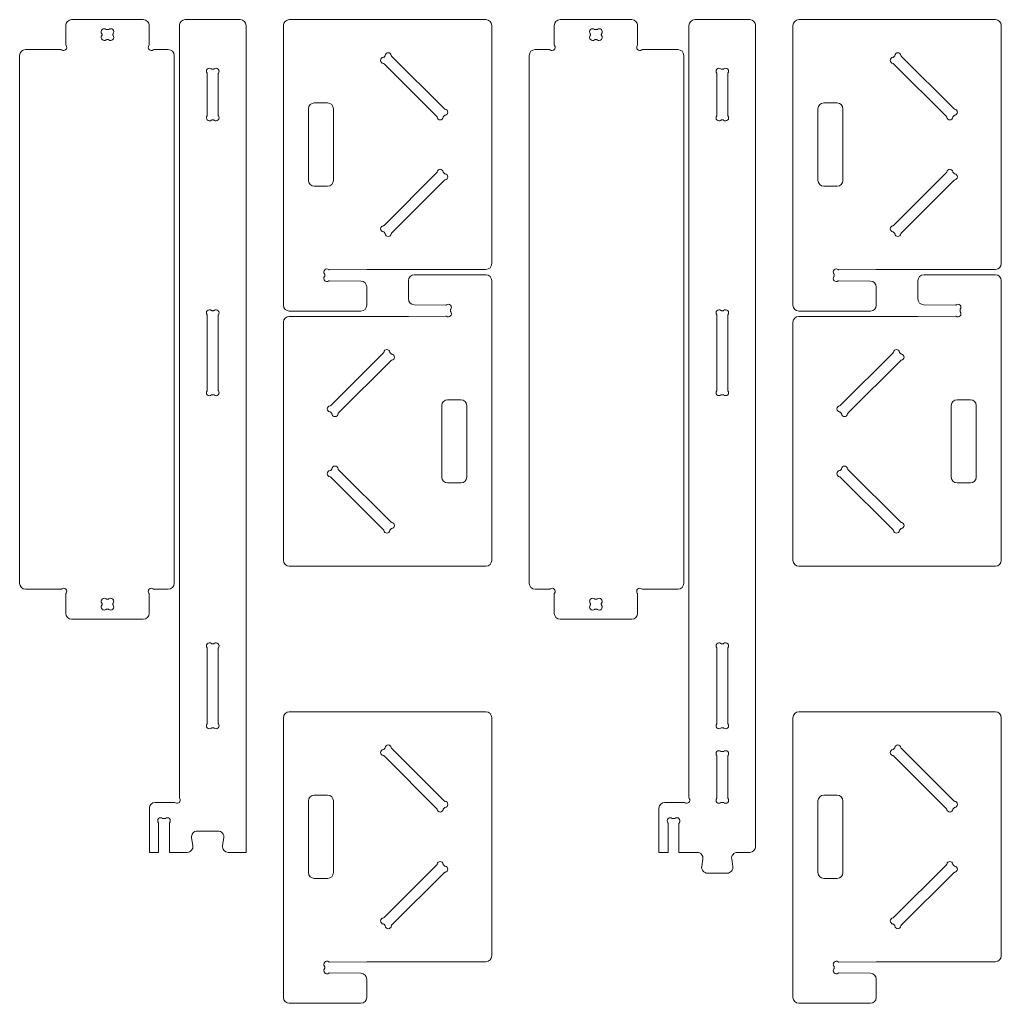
# Model space of a CAD drawing. Header units: millimetres. Extents: x 22 to 2423, y 21 to 1203.
# Drawn here: x 1245 to 2423, y 21 to 1203 of the extents above; entities that cross this region are included whole.
import ezdxf

# ---------------------------------------------------------------- set-up
doc = ezdxf.new("R2010")
doc.units = ezdxf.units.MM

msp = doc.modelspace()

# ---------------------------------------------------------------- linework, layer by layer
at = {"color": 7, "linetype": 'Continuous', "lineweight": 15}
for p, q in [((1300.3, 1195.6), (1300.3, 1172.4)), ((1393.3, 1202.6), (1307.3, 1202.6)), ((1400.3, 1172.4), (1400.3, 1195.6)), ((1436.6, 269), (1436.6, 1195.6)), ((1509.6, 1202.6), (1443.6, 1202.6)), ((1516.6, 202.6), (1516.6, 1195.6)), ((1561.5, 1195.6), (1561.5, 859.6)), ((1804.5, 1202.6), (1568.5, 1202.6)), ((1811.5, 909.6), (1811.5, 1195.6)), ((1886.5, 1172.4), (1886.5, 1195.6)), ((1893.5, 1202.6), (1979.5, 1202.6)), ((1986.5, 1195.6), (1986.5, 1172.4)), ((2048.2, 268.4), (2048.2, 1195.6)), ((2121.2, 1202.6), (2055.2, 1202.6)), ((2128.2, 209.6), (2128.2, 1195.6)), ((2173, 1195.6), (2173, 859.6)), ((2416, 1202.6), (2180, 1202.6)), ((2423, 909.6), (2423, 1195.6)), ((1343.8, 1184.9), (1343.8, 1184.2)), ((1351.1, 1190.6), (1349.4, 1190.6)), ((1356.8, 1184.2), (1356.8, 1184.9)), ((1930, 1184.2), (1930, 1184.9)), ((1935.7, 1190.6), (1937.4, 1190.6)), ((1943, 1184.9), (1943, 1184.2)), ((1349.4, 1178.6), (1351.1, 1178.6)), ((1937.4, 1178.6), (1935.7, 1178.6)), ((1244.9, 1159.6), (1244.9, 525.6)), ((1294.4, 1166.6), (1251.9, 1166.6)), ((1423.3, 1166.6), (1406.1, 1166.6)), ((1430.3, 525.6), (1430.3, 1159.6)), ((1683.3, 1158.9), (1682.2, 1157.7)), ((1754.8, 1095.5), (1691.3, 1158.9)), ((1856.5, 1159.6), (1856.5, 525.6)), ((1863.5, 1166.6), (1880.6, 1166.6)), ((1992.4, 1166.6), (2034.9, 1166.6)), ((2041.9, 525.6), (2041.9, 1159.6)), ((2294.9, 1158.9), (2293.7, 1157.7)), ((2366.4, 1095.5), (2302.9, 1158.9)), ((1682.2, 1149.7), (1745.6, 1086.3)), ((2293.7, 1149.7), (2357.2, 1086.3)), ((1470.1, 1087.7), (1470.1, 1137.4)), ((1475.8, 1143.1), (1477.5, 1143.1)), ((1483.1, 1137.4), (1483.1, 1087.7)), ((2081.7, 1087.7), (2081.7, 1137.4)), ((2087.4, 1143.1), (2089.1, 1143.1)), ((2094.7, 1137.4), (2094.7, 1087.7)), ((1614.5, 1102.6), (1598.5, 1102.6)), ((2226, 1102.6), (2210, 1102.6)), ((1591.5, 1095.6), (1591.5, 1009.6)), ((1621.5, 1009.6), (1621.5, 1095.6)), ((1753.6, 1086.3), (1754.8, 1087.5)), ((2203, 1095.6), (2203, 1009.6)), ((2233, 1009.6), (2233, 1095.6)), ((2365.2, 1086.3), (2366.4, 1087.5)), ((1477.5, 1082.1), (1475.8, 1082.1)), ((2089.1, 1082.1), (2087.4, 1082.1)), ((1745.6, 1018.9), (1682.2, 955.5)), ((1754.8, 1017.7), (1753.6, 1018.9)), ((2357.2, 1018.9), (2293.7, 955.5)), ((2366.4, 1017.7), (2365.2, 1018.9)), ((1691.3, 946.3), (1754.8, 1009.7)), ((2302.9, 946.3), (2366.4, 1009.7)), ((1598.5, 1002.6), (1614.5, 1002.6)), ((2210, 1002.6), (2226, 1002.6)), ((1682.2, 947.5), (1683.3, 946.3)), ((2293.7, 947.5), (2294.9, 946.3)), ((1661.5, 902.6), (1616.6, 902.1)), ((1661.5, 902.6), (1804.5, 902.6)), ((2273, 902.6), (2228.1, 902.1)), ((2273, 902.6), (2416, 902.6)), ((1611, 896.4), (1611, 894.7)), ((1616.6, 889), (1654.5, 888.6)), ((1711.5, 889.2), (1711.5, 867.2)), ((1804.5, 896.2), (1718.5, 896.2)), ((1811.5, 553.2), (1811.5, 889.2)), ((2222.5, 896.4), (2222.5, 894.7)), ((2228.1, 889), (2266.1, 888.6)), ((2323, 889.2), (2323, 867.2)), ((2416, 896.2), (2330, 896.2)), ((2423, 553.2), (2423, 889.2)), ((1661.5, 859.6), (1661.5, 881.6)), ((2273, 859.6), (2273, 881.6)), ((1475.8, 853.1), (1477.5, 853.1)), ((1568.5, 852.6), (1654.5, 852.6)), ((1756.4, 859.8), (1718.4, 860.2)), ((1762, 852.4), (1762, 854.1)), ((2087.4, 853.1), (2089.1, 853.1)), ((2180, 852.6), (2266, 852.6)), ((2368, 859.8), (2330, 860.2)), ((2373.5, 852.4), (2373.5, 854.1)), ((1470.1, 757.7), (1470.1, 847.4)), ((1483.1, 847.4), (1483.1, 757.7)), ((1561.5, 839.2), (1561.5, 553.2)), ((1711.5, 846.2), (1568.5, 846.2)), ((1711.5, 846.2), (1756.4, 846.7)), ((2081.7, 757.7), (2081.7, 847.4)), ((2094.7, 847.4), (2094.7, 757.7)), ((2173, 839.2), (2173, 553.2)), ((2323, 846.2), (2180, 846.2)), ((2323, 846.2), (2368, 846.7)), ((1681.6, 802.5), (1618.2, 739.1)), ((1627.3, 729.9), (1690.8, 793.3)), ((1690.8, 801.3), (1689.6, 802.5)), ((2293.2, 802.5), (2229.7, 739.1)), ((2238.9, 729.9), (2302.4, 793.3)), ((2302.4, 801.3), (2301.2, 802.5)), ((1477.5, 752.1), (1475.8, 752.1)), ((1774.5, 746.2), (1758.5, 746.2)), ((2089.1, 752.1), (2087.4, 752.1)), ((2386, 746.2), (2370, 746.2)), ((1751.5, 739.2), (1751.5, 653.2)), ((1781.5, 653.2), (1781.5, 739.2)), ((2363, 739.2), (2363, 653.2)), ((2393, 653.2), (2393, 739.2)), ((1618.2, 731.1), (1619.3, 729.9)), ((2229.7, 731.1), (2230.9, 729.9)), ((1619.3, 662.5), (1618.2, 661.3)), ((1690.8, 599.1), (1627.3, 662.5)), ((2230.9, 662.5), (2229.7, 661.3)), ((2302.4, 599.1), (2238.9, 662.5)), ((1618.2, 653.3), (1681.6, 589.9)), ((2229.7, 653.3), (2293.2, 589.9)), ((1758.5, 646.2), (1774.5, 646.2)), ((2370, 646.2), (2386, 646.2)), ((1689.6, 589.9), (1690.8, 591.1)), ((2301.2, 589.9), (2302.4, 591.1)), ((1568.5, 546.2), (1804.5, 546.2)), ((2180, 546.2), (2416, 546.2)), ((1294.4, 518.6), (1251.9, 518.6)), ((1300.3, 489.6), (1300.3, 512.7)), ((1400.3, 512.7), (1400.3, 489.6)), ((1423.3, 518.6), (1406.1, 518.6)), ((1863.5, 518.6), (1880.6, 518.6)), ((1886.5, 512.7), (1886.5, 489.6)), ((1986.5, 489.6), (1986.5, 512.7)), ((1992.4, 518.6), (2034.9, 518.6)), ((1343.8, 500.2), (1343.8, 500.9)), ((1349.4, 506.6), (1351.1, 506.6)), ((1356.8, 500.9), (1356.8, 500.2)), ((1930, 500.9), (1930, 500.2)), ((1937.4, 506.6), (1935.7, 506.6)), ((1943, 500.2), (1943, 500.9)), ((1351.1, 494.6), (1349.4, 494.6)), ((1935.7, 494.6), (1937.4, 494.6)), ((1393.3, 482.6), (1307.3, 482.6)), ((1893.5, 482.6), (1979.5, 482.6)), ((1475.8, 453.1), (1477.5, 453.1)), ((2087.4, 453.1), (2089.1, 453.1)), ((1470.1, 357.7), (1470.1, 447.4)), ((1483.1, 447.4), (1483.1, 357.7)), ((2081.7, 357.7), (2081.7, 447.4)), ((2094.7, 447.4), (2094.7, 357.7)), ((1804.5, 371.3), (1568.5, 371.3)), ((2416, 371.3), (2180, 371.3)), ((1561.5, 364.3), (1561.5, 28.3)), ((1811.5, 78.3), (1811.5, 364.3)), ((2173, 364.3), (2173, 28.3)), ((2423, 78.3), (2423, 364.3)), ((1477.5, 352.1), (1475.8, 352.1)), ((2089.1, 352.1), (2087.4, 352.1)), ((1683.3, 327.6), (1682.2, 326.4)), ((1754.8, 264.2), (1691.3, 327.6)), ((2087.4, 323.6), (2089.1, 323.6)), ((2294.9, 327.6), (2293.7, 326.4)), ((2366.4, 264.2), (2302.9, 327.6)), ((1682.2, 318.4), (1745.6, 255)), ((2081.7, 268.2), (2081.7, 317.9)), ((2094.7, 317.9), (2094.7, 268.2)), ((2293.7, 318.4), (2357.2, 255)), ((1430.2, 262.6), (1407.6, 262.6)), ((1591.5, 264.3), (1591.5, 178.3)), ((1614.5, 271.3), (1598.5, 271.3)), ((1621.5, 178.3), (1621.5, 264.3)), ((2042.3, 262.6), (2019.2, 262.6)), ((2089.1, 262.6), (2087.4, 262.6)), ((2203, 264.3), (2203, 178.3)), ((2226, 271.3), (2210, 271.3)), ((2233, 178.3), (2233, 264.3)), ((1400.6, 255.6), (1400.6, 202.6)), ((1753.6, 255), (1754.8, 256.2)), ((2012.2, 255.6), (2012.2, 202.6)), ((2365.2, 255), (2366.4, 256.2)), ((1411.6, 202.6), (1411.6, 237.4)), ((1417.3, 243.1), (1419, 243.1)), ((1424.6, 237.4), (1424.6, 202.6)), ((2023.2, 202.6), (2023.2, 237.4)), ((2028.9, 243.1), (2030.6, 243.1)), ((2036.2, 237.4), (2036.2, 202.6)), ((1483, 228.1), (1458.2, 228.1)), ((1452.8, 210.7), (1451.3, 220)), ((1488.4, 210.7), (1489.9, 220)), ((1411.6, 202.6), (1400.6, 202.6)), ((1445.9, 202.6), (1424.6, 202.6)), ((1516.6, 202.6), (1495.3, 202.6)), ((2023.2, 202.6), (2012.2, 202.6)), ((2058, 202.6), (2036.2, 202.6)), ((2121.2, 202.6), (2106.4, 202.6)), ((2064.9, 194.5), (2063.5, 185.7)), ((2099.5, 194.5), (2100.9, 185.7)), ((1745.6, 187.6), (1682.2, 124.2)), ((1691.3, 115), (1754.8, 178.4)), ((1754.8, 186.4), (1753.6, 187.6)), ((2094, 177.6), (2070.4, 177.6)), ((2357.2, 187.6), (2293.7, 124.2)), ((2302.9, 115), (2366.4, 178.4)), ((2366.4, 186.4), (2365.2, 187.6)), ((1598.5, 171.3), (1614.5, 171.3)), ((2210, 171.3), (2226, 171.3)), ((1682.2, 116.2), (1683.3, 115)), ((2293.7, 116.2), (2294.9, 115)), ((1661.5, 71.3), (1616.6, 70.8)), ((1661.5, 71.3), (1804.5, 71.3)), ((2273, 71.3), (2228.1, 70.8)), ((2273, 71.3), (2416, 71.3)), ((1611, 65.1), (1611, 63.4)), ((2222.5, 65.1), (2222.5, 63.4)), ((1616.6, 57.7), (1654.5, 57.3)), ((1661.5, 28.3), (1661.5, 50.3)), ((2228.1, 57.7), (2266.1, 57.3)), ((2273, 28.3), (2273, 50.3)), ((1568.5, 21.3), (1654.5, 21.3)), ((2180, 21.3), (2266, 21.3))]:
    msp.add_line(p, q, dxfattribs=at)
for centre, radius, start, end in [((1307.3, 1195.6), 7, 90, 180), ((1393.3, 1195.6), 7, 0, 90), ((1443.6, 1195.6), 7, 90, 180), ((1509.6, 1195.6), 7, 0, 90), ((1568.5, 1195.6), 7, 90, 180), ((1804.5, 1195.6), 7, 0, 90), ((1893.5, 1195.6), 7, 90, 180), ((1979.5, 1195.6), 7, 0, 90), ((2055.2, 1195.6), 7, 90, 180), ((2121.2, 1195.6), 7, 0, 90), ((2180, 1195.6), 7, 90, 180), ((2416, 1195.6), 7, 0, 90), ((1346.4, 1188), 3.68, 51.1877, 218.8123), ((1346.4, 1181.2), 3.68, 141.1877, 308.8123), ((1342.6, 1184.9), 1.2, 0, 38.8123), ((1342.6, 1184.2), 1.2, 321.1877, 0), ((1349.4, 1191.8), 1.2, 231.1877, 270), ((1351.1, 1191.8), 1.2, 270, 308.8123), ((1354.2, 1188), 3.68, 321.1877, 128.8123), ((1354.2, 1181.2), 3.68, 231.1877, 38.8123), ((1358, 1184.9), 1.2, 141.1877, 180), ((1358, 1184.2), 1.2, 180, 218.8123), ((1932.6, 1188), 3.68, 51.1877, 218.8123), ((1932.6, 1181.2), 3.68, 141.1877, 308.8123), ((1928.8, 1184.9), 1.2, 0, 38.8123), ((1928.8, 1184.2), 1.2, 321.1877, 0), ((1935.7, 1191.8), 1.2, 231.1877, 270), ((1937.4, 1191.8), 1.2, 270, 308.8123), ((1940.4, 1188), 3.68, 321.1877, 128.8123), ((1940.4, 1181.2), 3.68, 231.1877, 38.8123), ((1944.2, 1184.9), 1.2, 141.1877, 180), ((1944.2, 1184.2), 1.2, 180, 218.8123), ((1297.7, 1169.2), 3.68, 233.5849, 36.4151), ((1302.1, 1172.4), 1.84, 180, 216.4151), ((1349.4, 1177.4), 1.2, 90, 128.8123), ((1351.1, 1177.4), 1.2, 51.1877, 90), ((1402.9, 1169.2), 3.68, 143.5849, 306.4151), ((1398.4, 1172.4), 1.84, 323.5849, 0), ((1883.9, 1169.2), 3.68, 233.5849, 36.4151), ((1888.3, 1172.4), 1.84, 180, 216.4151), ((1935.7, 1177.4), 1.2, 90, 128.8123), ((1937.4, 1177.4), 1.2, 51.1877, 90), ((1989.1, 1169.2), 3.68, 143.5849, 306.4151), ((1984.7, 1172.4), 1.84, 323.5849, 0), ((1251.9, 1159.6), 7, 90, 180), ((1294.4, 1164.7), 1.84, 53.5849, 90), ((1406.1, 1164.7), 1.84, 90, 126.4151), ((1423.3, 1159.6), 7, 0, 90), ((1681.3, 1158.5), 1.2, 276.1877, 315), ((1682.5, 1159.7), 1.2, 315, 353.8123), ((1687.3, 1159.2), 3.67, 6.1877, 173.8123), ((1692.2, 1159.7), 1.2, 186.1877, 225), ((1863.5, 1159.6), 7, 90, 180), ((1880.6, 1164.7), 1.84, 53.5849, 90), ((1992.4, 1164.7), 1.84, 90, 126.4151), ((2034.9, 1159.6), 7, 0, 90), ((2292.9, 1158.5), 1.2, 276.1877, 315), ((2294.1, 1159.7), 1.2, 315, 353.8123), ((2298.9, 1159.2), 3.68, 6.1877, 173.8123), ((2303.8, 1159.7), 1.2, 186.1877, 225), ((1681.8, 1153.7), 3.68, 96.1877, 263.8123), ((1681.3, 1148.8), 1.2, 45, 83.8123), ((2293.4, 1153.7), 3.68, 96.1877, 263.8123), ((2292.9, 1148.8), 1.2, 45, 83.8123), ((1472.7, 1140.5), 3.68, 51.1877, 218.8123), ((1468.9, 1137.4), 1.2, 0, 38.8123), ((1475.8, 1144.3), 1.2, 231.1877, 270), ((1477.5, 1144.3), 1.2, 270, 308.8123), ((1480.5, 1140.5), 3.68, 321.1877, 128.8123), ((1484.3, 1137.4), 1.2, 141.1877, 180), ((2084.3, 1140.5), 3.67, 51.1877, 218.8123), ((2080.5, 1137.4), 1.2, 0, 38.8123), ((2087.4, 1144.3), 1.2, 231.1877, 270), ((2089.1, 1144.3), 1.2, 270, 308.8123), ((2092.1, 1140.5), 3.68, 321.1877, 128.8123), ((2095.9, 1137.4), 1.2, 141.1877, 180), ((1598.5, 1095.6), 7, 90, 180), ((1614.5, 1095.6), 7, 0, 90), ((2210, 1095.6), 7, 90, 180), ((2226, 1095.6), 7, 0, 90), ((1472.7, 1084.7), 3.67, 141.1877, 308.8123), ((1468.9, 1087.7), 1.2, 321.1877, 0), ((1480.5, 1084.7), 3.67, 231.1877, 38.8123), ((1484.3, 1087.7), 1.2, 180, 218.8123), ((1755.6, 1096.3), 1.2, 225, 263.8123), ((1755.6, 1086.6), 1.2, 96.1877, 135), ((1755.1, 1091.5), 3.68, 276.1877, 83.8123), ((2084.3, 1084.7), 3.68, 141.1877, 308.8123), ((2080.5, 1087.7), 1.2, 321.1877, 0), ((2092.1, 1084.7), 3.68, 231.1877, 38.8123), ((2095.9, 1087.7), 1.2, 180, 218.8123), ((2367.2, 1096.3), 1.2, 225, 263.8123), ((2367.2, 1086.6), 1.2, 96.1877, 135), ((2366.7, 1091.5), 3.68, 276.1877, 83.8123), ((1475.8, 1080.9), 1.2, 90, 128.8123), ((1477.5, 1080.9), 1.2, 51.1877, 90), ((1744.7, 1085.4), 1.2, 6.1877, 45), ((1749.6, 1085.9), 3.68, 186.1877, 353.8123), ((1754.4, 1085.4), 1.2, 135, 173.8123), ((2087.4, 1080.9), 1.2, 90, 128.8123), ((2089.1, 1080.9), 1.2, 51.1877, 90), ((2356.3, 1085.4), 1.2, 6.1877, 45), ((2361.2, 1085.9), 3.68, 186.1877, 353.8123), ((2366, 1085.4), 1.2, 135, 173.8123), ((1744.7, 1019.7), 1.2, 315, 353.8123), ((1749.6, 1019.2), 3.68, 6.1877, 173.8123), ((1754.4, 1019.7), 1.2, 186.1877, 225), ((1755.6, 1018.5), 1.2, 225, 263.8123), ((1755.1, 1013.7), 3.68, 276.1877, 83.8123), ((2356.3, 1019.7), 1.2, 315, 353.8123), ((2361.2, 1019.2), 3.68, 6.1877, 173.8123), ((2366, 1019.7), 1.2, 186.1877, 225), ((2367.2, 1018.5), 1.2, 225, 263.8123), ((2366.7, 1013.7), 3.68, 276.1877, 83.8123), ((1598.5, 1009.6), 7, 180, 270), ((1614.5, 1009.6), 7, 270, 0), ((1755.6, 1008.8), 1.2, 96.1877, 135), ((2210, 1009.6), 7, 180, 270), ((2226, 1009.6), 7, 270, 0), ((2367.2, 1008.8), 1.2, 96.1877, 135), ((1681.8, 951.5), 3.68, 96.1877, 263.8123), ((1681.3, 956.3), 1.2, 276.1877, 315), ((1681.3, 946.6), 1.2, 45, 83.8123), ((1682.5, 945.4), 1.2, 6.1877, 45), ((1687.3, 945.9), 3.67, 186.1877, 353.8123), ((1692.2, 945.4), 1.2, 135, 173.8123), ((2293.4, 951.5), 3.68, 96.1877, 263.8123), ((2292.9, 956.3), 1.2, 276.1877, 315), ((2292.9, 946.6), 1.2, 45, 83.8123), ((2294.1, 945.4), 1.2, 6.1877, 45), ((2298.9, 945.9), 3.68, 186.1877, 353.8123), ((2303.8, 945.4), 1.2, 135, 173.8123), ((1613.6, 899.5), 3.67, 52.2376, 218.8123), ((1616.5, 903.3), 1.2, 232.2376, 270.5673), ((1804.5, 909.6), 7, 270, 0), ((2225.1, 899.5), 3.67, 52.2376, 218.8123), ((2228.1, 903.3), 1.2, 232.2376, 270.5673), ((2416, 909.6), 7, 270, 0), ((1613.6, 891.7), 3.68, 141.1877, 307.7624), ((1609.8, 896.4), 1.2, 0, 38.8123), ((1609.8, 894.7), 1.2, 321.1877, 0), ((1616.5, 887.8), 1.2, 89.4327, 127.7624), ((1654.5, 881.6), 7, 0, 89.4327), ((1718.5, 889.2), 7, 90, 180), ((1804.5, 889.2), 7, 0, 90), ((2225.1, 891.7), 3.67, 141.1877, 307.7624), ((2221.3, 896.4), 1.2, 0, 38.8123), ((2221.3, 894.7), 1.2, 321.1877, 0), ((2228.1, 887.8), 1.2, 89.4327, 127.7624), ((2266, 881.6), 7, 0, 89.4327), ((2330, 889.2), 7, 90, 180), ((2416, 889.2), 7, 0, 90), ((1718.5, 867.2), 7, 180, 269.4327), ((2330, 867.2), 7, 180, 269.4327), ((1472.7, 850.5), 3.68, 51.1877, 218.8123), ((1475.8, 854.3), 1.2, 231.1877, 270), ((1477.5, 854.3), 1.2, 270, 308.8123), ((1480.5, 850.5), 3.67, 321.1877, 128.8123), ((1568.5, 859.6), 7, 180, 270), ((1654.5, 859.6), 7, 270, 0), ((1756.4, 861), 1.2, 269.4327, 307.7624), ((1759.4, 857.1), 3.68, 321.1877, 127.7624), ((1759.4, 849.3), 3.68, 232.2376, 38.8123), ((1763.2, 854.1), 1.2, 141.1877, 180), ((1763.2, 852.4), 1.2, 180, 218.8123), ((2084.3, 850.5), 3.67, 51.1877, 218.8123), ((2087.4, 854.3), 1.2, 231.1877, 270), ((2089.1, 854.3), 1.2, 270, 308.8123), ((2092.1, 850.5), 3.67, 321.1877, 128.8123), ((2180, 859.6), 7, 180, 270), ((2266, 859.6), 7, 270, 0), ((2368, 861), 1.2, 269.4327, 307.7624), ((2370.9, 857.1), 3.67, 321.1877, 127.7624), ((2370.9, 849.3), 3.68, 232.2376, 38.8123), ((2374.7, 854.1), 1.2, 141.1877, 180), ((2374.7, 852.4), 1.2, 180, 218.8123), ((1468.9, 847.4), 1.2, 0, 38.8123), ((1484.3, 847.4), 1.2, 141.1877, 180), ((1568.5, 839.2), 7, 90, 180), ((1756.4, 845.5), 1.2, 52.2376, 90.5673), ((2080.5, 847.4), 1.2, 0, 38.8123), ((2095.9, 847.4), 1.2, 141.1877, 180), ((2180, 839.2), 7, 90, 180), ((2368, 845.5), 1.2, 52.2376, 90.5673), ((1685.6, 802.8), 3.68, 6.1877, 173.8123), ((2297.2, 802.8), 3.67, 6.1877, 173.8123), ((1680.7, 803.4), 1.2, 315, 353.8123), ((1690.4, 803.4), 1.2, 186.1877, 225), ((1691.6, 802.2), 1.2, 225, 263.8123), ((1691.6, 792.5), 1.2, 96.1877, 135), ((1691.1, 797.3), 3.68, 276.1877, 83.8123), ((2292.3, 803.4), 1.2, 315, 353.8123), ((2302, 803.4), 1.2, 186.1877, 225), ((2303.2, 802.2), 1.2, 225, 263.8123), ((2303.2, 792.5), 1.2, 96.1877, 135), ((2302.7, 797.3), 3.68, 276.1877, 83.8123), ((1472.7, 754.7), 3.68, 141.1877, 308.8123), ((1468.9, 757.7), 1.2, 321.1877, 0), ((1480.5, 754.7), 3.68, 231.1877, 38.8123), ((1484.3, 757.7), 1.2, 180, 218.8123), ((2084.3, 754.7), 3.67, 141.1877, 308.8123), ((2080.5, 757.7), 1.2, 321.1877, 0), ((2092.1, 754.7), 3.67, 231.1877, 38.8123), ((2095.9, 757.7), 1.2, 180, 218.8123), ((1475.8, 750.9), 1.2, 90, 128.8123), ((1477.5, 750.9), 1.2, 51.1877, 90), ((1758.5, 739.2), 7, 90, 180), ((1774.5, 739.2), 7, 0, 90), ((2087.4, 750.9), 1.2, 90, 128.8123), ((2089.1, 750.9), 1.2, 51.1877, 90), ((2370, 739.2), 7, 90, 180), ((2386, 739.2), 7, 0, 90), ((1617.8, 735.1), 3.68, 96.1877, 263.8123), ((1617.3, 740), 1.2, 276.1877, 315), ((2229.4, 735.1), 3.67, 96.1877, 263.8123), ((2228.9, 740), 1.2, 276.1877, 315), ((1617.3, 730.3), 1.2, 45, 83.8123), ((1618.5, 729.1), 1.2, 6.1877, 45), ((1623.3, 729.6), 3.68, 186.1877, 353.8123), ((1628.2, 729.1), 1.2, 135, 173.8123), ((2228.9, 730.3), 1.2, 45, 83.8123), ((2230.1, 729.1), 1.2, 6.1877, 45), ((2234.9, 729.6), 3.68, 186.1877, 353.8123), ((2239.8, 729.1), 1.2, 135, 173.8123), ((1618.5, 663.4), 1.2, 315, 353.8123), ((1623.3, 662.8), 3.68, 6.1877, 173.8123), ((1628.2, 663.4), 1.2, 186.1877, 225), ((2230.1, 663.4), 1.2, 315, 353.8123), ((2234.9, 662.8), 3.68, 6.1877, 173.8123), ((2239.8, 663.4), 1.2, 186.1877, 225), ((1617.8, 657.3), 3.68, 96.1877, 263.8123), ((1617.3, 662.2), 1.2, 276.1877, 315), ((1617.3, 652.5), 1.2, 45, 83.8123), ((1758.5, 653.2), 7, 180, 270), ((1774.5, 653.2), 7, 270, 0), ((2229.4, 657.3), 3.68, 96.1877, 263.8123), ((2228.9, 662.2), 1.2, 276.1877, 315), ((2228.9, 652.5), 1.2, 45, 83.8123), ((2370, 653.2), 7, 180, 270), ((2386, 653.2), 7, 270, 0), ((1691.6, 600), 1.2, 225, 263.8123), ((1691.6, 590.3), 1.2, 96.1877, 135), ((1691.1, 595.1), 3.68, 276.1877, 83.8123), ((2303.2, 600), 1.2, 225, 263.8123), ((2303.2, 590.3), 1.2, 96.1877, 135), ((2302.7, 595.1), 3.68, 276.1877, 83.8123), ((1680.7, 589.1), 1.2, 6.1877, 45), ((1685.6, 589.6), 3.68, 186.1877, 353.8123), ((1690.4, 589.1), 1.2, 135, 173.8123), ((2292.3, 589.1), 1.2, 6.1877, 45), ((2297.2, 589.6), 3.67, 186.1877, 353.8123), ((2302, 589.1), 1.2, 135, 173.8123), ((1568.5, 553.2), 7, 180, 270), ((1804.5, 553.2), 7, 270, 0), ((2180, 553.2), 7, 180, 270), ((2416, 553.2), 7, 270, 0), ((1251.9, 525.6), 7, 180, 270), ((1423.3, 525.6), 7, 270, 0), ((1863.5, 525.6), 7, 180, 270), ((2034.9, 525.6), 7, 270, 0), ((1294.4, 520.4), 1.84, 270, 306.4151), ((1297.7, 516), 3.68, 323.5849, 126.4151), ((1302.1, 512.7), 1.84, 143.5849, 180), ((1402.9, 516), 3.67, 53.5849, 216.4151), ((1398.4, 512.7), 1.84, 0, 36.4151), ((1406.1, 520.4), 1.84, 233.5849, 270), ((1880.6, 520.4), 1.84, 270, 306.4151), ((1883.9, 516), 3.68, 323.5849, 126.4151), ((1888.3, 512.7), 1.84, 143.5849, 180), ((1989.1, 516), 3.68, 53.5849, 216.4151), ((1984.7, 512.7), 1.84, 0, 36.4151), ((1992.4, 520.4), 1.84, 233.5849, 270), ((1346.4, 504), 3.68, 51.1877, 218.8123), ((1346.4, 497.2), 3.68, 141.1877, 308.8123), ((1342.6, 500.9), 1.2, 0, 38.8123), ((1342.6, 500.2), 1.2, 321.1877, 0), ((1349.4, 507.8), 1.2, 231.1877, 270), ((1351.1, 507.8), 1.2, 270, 308.8123), ((1354.2, 504), 3.67, 321.1877, 128.8123), ((1354.2, 497.2), 3.68, 231.1877, 38.8123), ((1358, 500.9), 1.2, 141.1877, 180), ((1358, 500.2), 1.2, 180, 218.8123), ((1932.6, 504), 3.67, 51.1877, 218.8123), ((1932.6, 497.2), 3.68, 141.1877, 308.8123), ((1928.8, 500.9), 1.2, 0, 38.8123), ((1928.8, 500.2), 1.2, 321.1877, 0), ((1935.7, 507.8), 1.2, 231.1877, 270), ((1937.4, 507.8), 1.2, 270, 308.8123), ((1940.4, 504), 3.67, 321.1877, 128.8123), ((1940.4, 497.2), 3.68, 231.1877, 38.8123), ((1944.2, 500.9), 1.2, 141.1877, 180), ((1944.2, 500.2), 1.2, 180, 218.8123), ((1307.3, 489.6), 7, 180, 270), ((1349.4, 493.4), 1.2, 90, 128.8123), ((1351.1, 493.4), 1.2, 51.1877, 90), ((1393.3, 489.6), 7, 270, 0), ((1893.5, 489.6), 7, 180, 270), ((1935.7, 493.4), 1.2, 90, 128.8123), ((1937.4, 493.4), 1.2, 51.1877, 90), ((1979.5, 489.6), 7, 270, 0), ((1472.7, 450.5), 3.68, 51.1877, 218.8123), ((1475.8, 454.3), 1.2, 231.1877, 270), ((1477.5, 454.3), 1.2, 270, 308.8123), ((1480.5, 450.5), 3.67, 321.1877, 128.8123), ((2084.3, 450.5), 3.67, 51.1877, 218.8123), ((2087.4, 454.3), 1.2, 231.1877, 270), ((2089.1, 454.3), 1.2, 270, 308.8123), ((2092.1, 450.5), 3.67, 321.1877, 128.8123), ((1468.9, 447.4), 1.2, 0, 38.8123), ((1484.3, 447.4), 1.2, 141.1877, 180), ((2080.5, 447.4), 1.2, 0, 38.8123), ((2095.9, 447.4), 1.2, 141.1877, 180), ((1568.5, 364.3), 7, 90, 180), ((1804.5, 364.3), 7, 0, 90), ((2180, 364.3), 7, 90, 180), ((2416, 364.3), 7, 0, 90), ((1472.7, 354.7), 3.68, 141.1877, 308.8123), ((1468.9, 357.7), 1.2, 321.1877, 0), ((1480.5, 354.7), 3.68, 231.1877, 38.8123), ((1484.3, 357.7), 1.2, 180, 218.8123), ((2084.3, 354.7), 3.67, 141.1877, 308.8123), ((2080.5, 357.7), 1.2, 321.1877, 0), ((2092.1, 354.7), 3.67, 231.1877, 38.8123), ((2095.9, 357.7), 1.2, 180, 218.8123), ((1475.8, 350.9), 1.2, 90, 128.8123), ((1477.5, 350.9), 1.2, 51.1877, 90), ((2087.4, 350.9), 1.2, 90, 128.8123), ((2089.1, 350.9), 1.2, 51.1877, 90), ((1687.3, 327.9), 3.67, 6.1877, 173.8123), ((2298.9, 327.9), 3.68, 6.1877, 173.8123), ((1681.8, 322.4), 3.68, 96.1877, 263.8123), ((1681.3, 327.2), 1.2, 276.1877, 315), ((1682.5, 328.4), 1.2, 315, 353.8123), ((1692.2, 328.4), 1.2, 186.1877, 225), ((2084.3, 321), 3.68, 51.1877, 218.8123), ((2087.4, 324.8), 1.2, 231.1877, 270), ((2089.1, 324.8), 1.2, 270, 308.8123), ((2092.1, 321), 3.68, 321.1877, 128.8123), ((2293.4, 322.4), 3.68, 96.1877, 263.8123), ((2292.9, 327.2), 1.2, 276.1877, 315), ((2294.1, 328.4), 1.2, 315, 353.8123), ((2303.8, 328.4), 1.2, 186.1877, 225), ((1681.3, 317.5), 1.2, 45, 83.8123), ((2080.5, 317.9), 1.2, 0, 38.8123), ((2095.9, 317.9), 1.2, 141.1877, 180), ((2292.9, 317.5), 1.2, 45, 83.8123), ((1407.6, 255.6), 7, 90, 180), ((1430.2, 258.9), 3.68, 58.6003, 90), ((1434, 265.2), 3.68, 238.6003, 31.3997), ((1440.3, 269), 3.68, 180, 211.3997), ((1598.5, 264.3), 7, 90, 180), ((1614.5, 264.3), 7, 0, 90), ((1755.6, 265), 1.2, 225, 263.8123), ((1755.1, 260.2), 3.68, 276.1877, 83.8123), ((2019.2, 255.6), 7, 90, 180), ((2042.3, 260.7), 1.84, 53.5849, 90), ((2045.6, 265.2), 3.67, 233.5849, 36.4151), ((2050, 268.4), 1.84, 180, 216.4151), ((2084.3, 265.2), 3.68, 141.1877, 308.8123), ((2080.5, 268.2), 1.2, 321.1877, 0), ((2087.4, 261.4), 1.2, 90, 128.8123), ((2089.1, 261.4), 1.2, 51.1877, 90), ((2092.1, 265.2), 3.67, 231.1877, 38.8123), ((2095.9, 268.2), 1.2, 180, 218.8123), ((2210, 264.3), 7, 90, 180), ((2226, 264.3), 7, 0, 90), ((2367.2, 265), 1.2, 225, 263.8123), ((2366.7, 260.2), 3.68, 276.1877, 83.8123), ((1744.7, 254.1), 1.2, 6.1877, 45), ((1749.6, 254.6), 3.68, 186.1877, 353.8123), ((1754.4, 254.1), 1.2, 135, 173.8123), ((1755.6, 255.3), 1.2, 96.1877, 135), ((2356.3, 254.1), 1.2, 6.1877, 45), ((2361.2, 254.6), 3.68, 186.1877, 353.8123), ((2366, 254.1), 1.2, 135, 173.8123), ((2367.2, 255.3), 1.2, 96.1877, 135), ((1414.2, 240.5), 3.68, 51.1877, 218.8123), ((1410.4, 237.4), 1.2, 0, 38.8123), ((1417.3, 244.3), 1.2, 231.1877, 270), ((1419, 244.3), 1.2, 270, 308.8123), ((1422, 240.5), 3.67, 321.1877, 128.8123), ((1425.8, 237.4), 1.2, 141.1877, 180), ((2025.8, 240.5), 3.68, 51.1877, 218.8123), ((2022, 237.4), 1.2, 0, 38.8123), ((2028.9, 244.3), 1.2, 231.1877, 270), ((2030.6, 244.3), 1.2, 270, 308.8123), ((2033.6, 240.5), 3.67, 321.1877, 128.8123), ((2037.4, 237.4), 1.2, 141.1877, 180), ((1458.2, 221.1), 7, 90, 189.0903), ((1483, 221.1), 7, 350.9097, 90), ((1445.9, 209.6), 7, 270, 9.0903), ((1495.3, 209.6), 7, 170.9097, 270), ((2058, 195.6), 7, 350.9097, 90), ((2106.4, 195.6), 7, 90, 189.0903), ((2121.2, 209.6), 7, 270, 0), ((1749.6, 187.9), 3.68, 6.1877, 173.8123), ((2361.2, 187.9), 3.68, 6.1877, 173.8123), ((1598.5, 178.3), 7, 180, 270), ((1614.5, 178.3), 7, 270, 0), ((1744.7, 188.4), 1.2, 315, 353.8123), ((1754.4, 188.4), 1.2, 186.1877, 225), ((1755.6, 187.2), 1.2, 225, 263.8123), ((1755.6, 177.5), 1.2, 96.1877, 135), ((1755.1, 182.4), 3.68, 276.1877, 83.8123), ((2070.4, 184.6), 7, 170.9097, 270), ((2094, 184.6), 7, 270, 9.0903), ((2210, 178.3), 7, 180, 270), ((2226, 178.3), 7, 270, 0), ((2356.3, 188.4), 1.2, 315, 353.8123), ((2366, 188.4), 1.2, 186.1877, 225), ((2367.2, 187.2), 1.2, 225, 263.8123), ((2367.2, 177.5), 1.2, 96.1877, 135), ((2366.7, 182.4), 3.68, 276.1877, 83.8123), ((1681.8, 120.2), 3.68, 96.1877, 263.8123), ((1681.3, 125), 1.2, 276.1877, 315), ((2293.4, 120.2), 3.68, 96.1877, 263.8123), ((2292.9, 125), 1.2, 276.1877, 315), ((1681.3, 115.3), 1.2, 45, 83.8123), ((1682.5, 114.1), 1.2, 6.1877, 45), ((1687.3, 114.6), 3.68, 186.1877, 353.8123), ((1692.2, 114.1), 1.2, 135, 173.8123), ((2292.9, 115.3), 1.2, 45, 83.8123), ((2294.1, 114.1), 1.2, 6.1877, 45), ((2298.9, 114.6), 3.67, 186.1877, 353.8123), ((2303.8, 114.1), 1.2, 135, 173.8123), ((1613.6, 68.2), 3.68, 52.2376, 218.8123), ((1616.5, 72), 1.2, 232.2376, 270.5673), ((1804.5, 78.3), 7, 270, 0), ((2225.1, 68.2), 3.67, 52.2376, 218.8123), ((2228.1, 72), 1.2, 232.2376, 270.5673), ((2416, 78.3), 7, 270, 0), ((1613.6, 60.4), 3.68, 141.1877, 307.7624), ((1609.8, 65.1), 1.2, 0, 38.8123), ((1609.8, 63.4), 1.2, 321.1877, 0), ((2225.1, 60.4), 3.67, 141.1877, 307.7624), ((2221.3, 65.1), 1.2, 0, 38.8123), ((2221.3, 63.4), 1.2, 321.1877, 0), ((1616.5, 56.5), 1.2, 89.4327, 127.7624), ((1654.5, 50.3), 7, 0, 89.4327), ((2228.1, 56.5), 1.2, 89.4327, 127.7624), ((2266, 50.3), 7, 0, 89.4327), ((1568.5, 28.3), 7, 180, 270), ((1654.5, 28.3), 7, 270, 0), ((2180, 28.3), 7, 180, 270), ((2266, 28.3), 7, 270, 0)]:
    msp.add_arc(centre, radius, start, end, dxfattribs=at)

doc.saveas('drawing.dxf')
